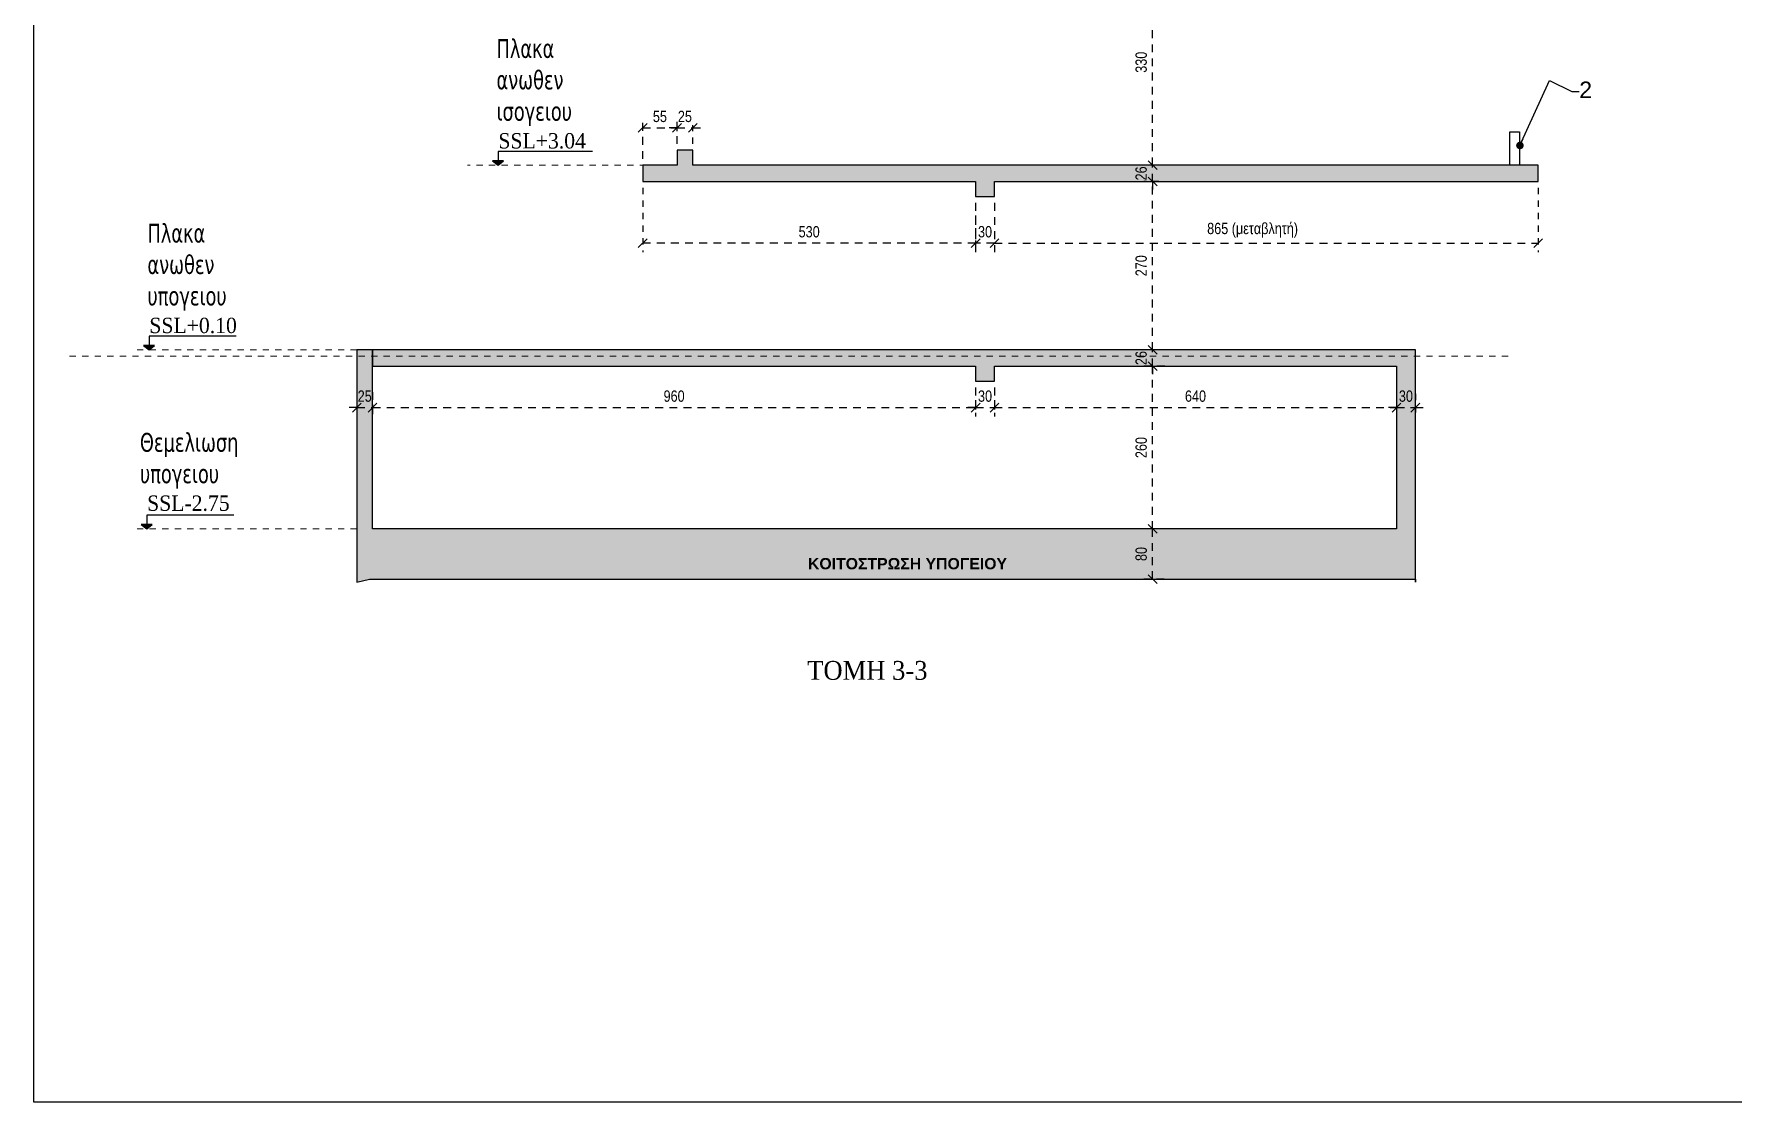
# Model space of a CAD drawing. Header units: millimetres. Extents: x -2171 to 1563, y -1758 to -1505.
# Drawn here: x 1054.43 to 1081.48, y -1630.29 to -1613.29 of the extents above; entities that cross this region are included whole.
import ezdxf
from ezdxf.enums import TextEntityAlignment as Align

# ---------------------------------------------------------------- set-up
doc = ezdxf.new("R2010")
doc.units = ezdxf.units.MM
doc.header["$PDMODE"] = 32
for name, pattern in [('DASHDOT', [25.4, 12.7, -6.35, 0, -6.35]), ('DASHED2', [0.375, 0.25, -0.125]), ('DOT', [0.025, 0, -0.025]), ('HIDDEN', [0.375, 0.25, -0.125]), ('HIDDEN2', [0.1875, 0.125, -0.0625])]:
    doc.linetypes.add(name, pattern=pattern)
doc.layers.get('Defpoints').update_dxf_attribs({"color": 6})
for name, color, linetype in [('-S-AKSONES', 50, 'DASHDOT'), ('-S_TEXT', 3, 'Continuous'), ('A-TEXT', 7, 'Continuous'), ('AM_5', 7, 'Continuous'), ('Sect_Dim', 7, 'Continuous'), ('Sect_Fill', 7, 'Continuous'), ('Sect_Line_Bold', 7, 'Continuous'), ('Sect_Texts', 7, 'Continuous'), ('STITHAIO', 94, 'Continuous')]:
    doc.layers.add(name, color=color, linetype=linetype)
doc.layers.add('A-ANNO-DIMS', color=1, linetype='Continuous', lineweight=9)
doc.styles.add('1-100', font='arial.ttf', dxfattribs={"width": 0.8})
doc.styles.add('ag', font='arial.ttf', dxfattribs={"height": 0.25})
doc.styles.add('GR-SIMPL', font='GR-SIMPL.shx', dxfattribs={"width": 0.8})
doc.styles.add('S1TmsNwRmn11_b_934_161', font='times.ttf', dxfattribs={"width": 0.933629, "height": 0.001087})
doc.styles.add('S1TmsNwRmn1813_b_934_161', font='times.ttf', dxfattribs={"width": 0.933629, "height": 0.18125})
doc.styles.get("Standard").update_dxf_attribs({"font": 'tahoma.ttf'})
doc.dimstyles.new('CHRISTOFOROS', dxfattribs={"dimscale": 0.2, "dimtxt": 0.25, "dimasz": 0.6, "dimexe": 0, "dimexo": 0, "dimgap": 0, "dimtad": 0, "dimdec": 0, "dimlfac": 100, "dimzin": 0, "dimdsep": 46, "dimtxsty": 'ag', "dimblk": 'ARCHTICK', "dimcen": 0, "dimclrd": 256, "dimclre": 256, "dimclrt": 1, "dimaunit": 1, "dimadec": 0, "dimazin": 0, "dimtfac": 1, "dimtdec": 0, "dimtofl": 0, "dimtmove": 0, "dimatfit": 3, "dimfxl": 1, "dimtolj": 1, "dimtzin": 0, "dimlwd": -1, "dimlwe": -1, "dimarcsym": 0})
doc.dimstyles.new('Copy of 1-100', dxfattribs={"dimtxt": 0.18, "dimasz": 0.14, "dimexe": 0.14, "dimexo": 0.1, "dimgap": 0.09, "dimtad": 1, "dimdec": 0, "dimlfac": 100, "dimrnd": 5, "dimzin": 5, "dimdsep": 46, "dimtxsty": '1-100', "dimblk": 'OBLIQUE', "dimcen": 0.09, "dimclrd": 1, "dimclre": 1, "dimclrt": 2, "dimadec": 0, "dimazin": 0, "dimtfac": 1, "dimtdec": 0, "dimtix": 1, "dimtmove": 2, "dimatfit": 3, "dimfxl": 5, "dimfxlon": 1, "dimtolj": 1, "dimtzin": 5, "dimarcsym": 0})

# ---------------------------------------------------------------- blocks, each defined once
blk = doc.blocks.new('_Oblique')
at = {"color": 0, "linetype": 'ByBlock', "lineweight": -2}
blk.add_line((-0.5, -0.5), (0.5, 0.5), dxfattribs=at)
blk = doc.blocks.new('*D2202')
at = {"layer": 'AM_5', "color": 1, "linetype": 'HIDDEN2', "lineweight": -2, "ltscale": 0.5, "transparency": 16777216}
blk.add_line((1072.422, -1621.169), (1072.097, -1621.169), dxfattribs=at)
at = {"layer": 'AM_5', "color": 1, "linetype": 'DASHED2', "lineweight": -2, "ltscale": 0.5, "transparency": 16777216}
blk.add_line((1072.237, -1621.969), (1072.237, -1621.169), dxfattribs=at)
at = {"layer": 'AM_5', "color": 1, "linetype": 'HIDDEN', "lineweight": -2, "ltscale": 0.5, "transparency": 16777216}
blk.add_line((1072.422, -1621.969), (1072.097, -1621.969), dxfattribs=at)
at = {"layer": 'Defpoints', "color": 0, "ltscale": 0.5, "transparency": 16777216}
for p in [(1072.237, -1621.169), (1072.522, -1621.169), (1072.522, -1621.969)]:
    blk.add_point(p, dxfattribs=at)
at = {"layer": 'AM_5', "color": 1, "lineweight": -2, "ltscale": 0.5, "transparency": 16777216, "xscale": 0.14, "yscale": 0.14, "zscale": 0.14}
for p, rotation in [((1072.237, -1621.169), 90), ((1072.237, -1621.969), 270)]:
    blk.add_blockref('_Oblique', p, dxfattribs=dict(at, rotation=rotation))
at = {"layer": 'AM_5', "color": 2, "ltscale": 0.5, "transparency": 16777216, "insert": (1072.055, -1621.569), "char_height": 0.18, "attachment_point": 5, "rotation": 90, "style": '1-100'}
blk.add_mtext('\\A1;80', dxfattribs=at)
blk = doc.blocks.new('*D1040')
at = {"layer": 'AM_5', "color": 1, "linetype": 'HIDDEN2', "lineweight": -2, "ltscale": 0.5, "transparency": 16777216}
blk.add_line((1072.43, -1618.579), (1072.097, -1618.579), dxfattribs=at)
at = {"layer": 'AM_5', "color": 1, "linetype": 'DASHED2', "lineweight": -2, "ltscale": 0.5, "transparency": 16777216}
blk.add_line((1072.237, -1621.169), (1072.237, -1618.579), dxfattribs=at)
at = {"layer": 'AM_5', "color": 1, "linetype": 'HIDDEN', "lineweight": -2, "ltscale": 0.5, "transparency": 16777216}
blk.add_line((1072.422, -1621.169), (1072.097, -1621.169), dxfattribs=at)
at = {"layer": 'Defpoints', "color": 0, "ltscale": 0.5, "transparency": 16777216}
for p in [(1072.237, -1618.579), (1072.53, -1618.579), (1072.522, -1621.169)]:
    blk.add_point(p, dxfattribs=at)
at = {"layer": 'AM_5', "color": 1, "lineweight": -2, "ltscale": 0.5, "transparency": 16777216, "xscale": 0.14, "yscale": 0.14, "zscale": 0.14}
for p, rotation in [((1072.237, -1618.579), 90), ((1072.237, -1621.169), 270)]:
    blk.add_blockref('_Oblique', p, dxfattribs=dict(at, rotation=rotation))
at = {"layer": 'AM_5', "color": 2, "ltscale": 0.5, "transparency": 16777216, "insert": (1072.055, -1619.874), "char_height": 0.18, "attachment_point": 5, "rotation": 90, "style": '1-100'}
blk.add_mtext('\\A1;260', dxfattribs=at)
blk = doc.blocks.new('*D1049')
at = {"layer": 'AM_5', "color": 1, "linetype": 'DASHED2', "lineweight": -2, "ltscale": 0.5, "transparency": 16777216}
for p, q in [((1072.237, -1618.319), (1072.237, -1618.179)), ((1072.237, -1618.579), (1072.237, -1618.319)), ((1072.237, -1618.579), (1072.237, -1618.719))]:
    blk.add_line(p, q, dxfattribs=at)
at = {"layer": 'AM_5', "color": 1, "linetype": 'HIDDEN2', "lineweight": -2, "ltscale": 0.5, "transparency": 16777216}
blk.add_line((1072.48, -1618.319), (1072.097, -1618.319), dxfattribs=at)
at = {"layer": 'AM_5', "color": 1, "linetype": 'HIDDEN', "lineweight": -2, "ltscale": 0.5, "transparency": 16777216}
blk.add_line((1072.43, -1618.579), (1072.097, -1618.579), dxfattribs=at)
at = {"layer": 'Defpoints', "color": 0, "ltscale": 0.5, "transparency": 16777216}
for p in [(1072.237, -1618.319), (1072.58, -1618.319), (1072.53, -1618.579)]:
    blk.add_point(p, dxfattribs=at)
at = {"layer": 'AM_5', "color": 1, "lineweight": -2, "ltscale": 0.5, "transparency": 16777216, "xscale": 0.14, "yscale": 0.14, "zscale": 0.14}
for p, rotation in [((1072.237, -1618.319), 270), ((1072.237, -1618.579), 90)]:
    blk.add_blockref('_Oblique', p, dxfattribs=dict(at, rotation=rotation))
at = {"layer": 'AM_5', "color": 2, "ltscale": 0.5, "transparency": 16777216, "insert": (1072.055, -1618.449), "char_height": 0.18, "attachment_point": 5, "rotation": 90, "style": '1-100'}
blk.add_mtext('\\A1;26', dxfattribs=at)
blk = doc.blocks.new('*D1050')
at = {"layer": 'AM_5', "color": 1, "linetype": 'HIDDEN2', "lineweight": -2, "ltscale": 0.5, "transparency": 16777216}
blk.add_line((1072.337, -1615.639), (1072.097, -1615.639), dxfattribs=at)
at = {"layer": 'AM_5', "color": 1, "linetype": 'DASHED2', "lineweight": -2, "ltscale": 0.5, "transparency": 16777216}
blk.add_line((1072.237, -1618.319), (1072.237, -1615.639), dxfattribs=at)
at = {"layer": 'AM_5', "color": 1, "linetype": 'HIDDEN', "lineweight": -2, "ltscale": 0.5, "transparency": 16777216}
blk.add_line((1072.48, -1618.319), (1072.097, -1618.319), dxfattribs=at)
at = {"layer": 'Defpoints', "color": 0, "ltscale": 0.5, "transparency": 16777216}
for p in [(1072.237, -1615.639), (1072.437, -1615.639), (1072.58, -1618.319)]:
    blk.add_point(p, dxfattribs=at)
at = {"layer": 'AM_5', "color": 1, "lineweight": -2, "ltscale": 0.5, "transparency": 16777216, "xscale": 0.14, "yscale": 0.14, "zscale": 0.14}
for p, rotation in [((1072.237, -1615.639), 90), ((1072.237, -1618.319), 270)]:
    blk.add_blockref('_Oblique', p, dxfattribs=dict(at, rotation=rotation))
at = {"layer": 'AM_5', "color": 2, "ltscale": 0.5, "transparency": 16777216, "insert": (1072.055, -1616.979), "char_height": 0.18, "attachment_point": 5, "rotation": 90, "style": '1-100'}
blk.add_mtext('\\A1;270', dxfattribs=at)
blk = doc.blocks.new('*D1051')
at = {"layer": 'AM_5', "color": 1, "linetype": 'DASHED2', "lineweight": -2, "ltscale": 0.5, "transparency": 16777216}
for p, q in [((1072.237, -1615.379), (1072.237, -1615.239)), ((1072.237, -1615.639), (1072.237, -1615.379)), ((1072.237, -1615.639), (1072.237, -1615.779))]:
    blk.add_line(p, q, dxfattribs=at)
at = {"layer": 'AM_5', "color": 1, "linetype": 'HIDDEN2', "lineweight": -2, "ltscale": 0.5, "transparency": 16777216}
blk.add_line((1072.337, -1615.379), (1072.097, -1615.379), dxfattribs=at)
at = {"layer": 'AM_5', "color": 1, "linetype": 'HIDDEN', "lineweight": -2, "ltscale": 0.5, "transparency": 16777216}
blk.add_line((1072.337, -1615.639), (1072.097, -1615.639), dxfattribs=at)
at = {"layer": 'Defpoints', "color": 0, "ltscale": 0.5, "transparency": 16777216}
for p in [(1072.237, -1615.379), (1072.437, -1615.379), (1072.437, -1615.639)]:
    blk.add_point(p, dxfattribs=at)
at = {"layer": 'AM_5', "color": 1, "lineweight": -2, "ltscale": 0.5, "transparency": 16777216, "xscale": 0.14, "yscale": 0.14, "zscale": 0.14}
for p, rotation in [((1072.237, -1615.379), 270), ((1072.237, -1615.639), 90)]:
    blk.add_blockref('_Oblique', p, dxfattribs=dict(at, rotation=rotation))
at = {"layer": 'AM_5', "color": 2, "ltscale": 0.5, "transparency": 16777216, "insert": (1072.055, -1615.509), "char_height": 0.18, "attachment_point": 5, "rotation": 90, "style": '1-100'}
blk.add_mtext('\\A1;26', dxfattribs=at)
blk = doc.blocks.new('*D1052')
at = {"layer": 'AM_5', "color": 1, "linetype": 'HIDDEN2', "lineweight": -2, "ltscale": 0.5, "transparency": 16777216}
blk.add_line((1072.693, -1612.099), (1072.097, -1612.099), dxfattribs=at)
at = {"layer": 'AM_5', "color": 1, "linetype": 'DASHED2', "lineweight": -2, "ltscale": 0.5, "transparency": 16777216}
blk.add_line((1072.237, -1615.379), (1072.237, -1612.099), dxfattribs=at)
at = {"layer": 'AM_5', "color": 1, "linetype": 'HIDDEN', "lineweight": -2, "ltscale": 0.5, "transparency": 16777216}
blk.add_line((1072.337, -1615.379), (1072.097, -1615.379), dxfattribs=at)
at = {"layer": 'Defpoints', "color": 0, "ltscale": 0.5, "transparency": 16777216}
for p in [(1072.237, -1612.099), (1072.793, -1612.099), (1072.437, -1615.379)]:
    blk.add_point(p, dxfattribs=at)
at = {"layer": 'AM_5', "color": 1, "lineweight": -2, "ltscale": 0.5, "transparency": 16777216, "xscale": 0.14, "yscale": 0.14, "zscale": 0.14}
for p, rotation in [((1072.237, -1612.099), 90), ((1072.237, -1615.379), 270)]:
    blk.add_blockref('_Oblique', p, dxfattribs=dict(at, rotation=rotation))
at = {"layer": 'AM_5', "color": 2, "ltscale": 0.5, "transparency": 16777216, "insert": (1072.055, -1613.739), "char_height": 0.18, "attachment_point": 5, "rotation": 90, "style": '1-100'}
blk.add_mtext('\\A1;330', dxfattribs=at)
blk = doc.blocks.new('*D1054')
at = {"layer": 'AM_5', "color": 1, "linetype": 'HIDDEN2', "lineweight": -2, "ltscale": 0.5, "transparency": 16777216}
blk.add_line((1078.375, -1615.739), (1078.375, -1616.761), dxfattribs=at)
at = {"layer": 'AM_5', "color": 1, "linetype": 'HIDDEN', "lineweight": -2, "ltscale": 0.5, "transparency": 16777216}
blk.add_line((1069.719, -1615.979), (1069.719, -1616.761), dxfattribs=at)
at = {"layer": 'AM_5', "color": 1, "linetype": 'DASHED2', "lineweight": -2, "ltscale": 0.5, "transparency": 16777216}
blk.add_line((1069.719, -1616.621), (1078.375, -1616.621), dxfattribs=at)
at = {"layer": 'Defpoints', "color": 0, "ltscale": 0.5, "transparency": 16777216}
for p in [(1078.375, -1615.639), (1069.719, -1615.879), (1078.375, -1616.621)]:
    blk.add_point(p, dxfattribs=at)
at = {"layer": 'AM_5', "color": 1, "lineweight": -2, "ltscale": 0.5, "transparency": 16777216, "xscale": 0.14, "yscale": 0.14, "zscale": 0.14, "rotation": 180}
blk.add_blockref('_Oblique', (1069.719, -1616.621), dxfattribs=at)
at = {"layer": 'AM_5', "color": 1, "lineweight": -2, "ltscale": 0.5, "transparency": 16777216, "xscale": 0.14, "yscale": 0.14, "zscale": 0.14}
blk.add_blockref('_Oblique', (1078.375, -1616.621), dxfattribs=at)
at = {"layer": 'AM_5', "color": 2, "ltscale": 0.5, "transparency": 16777216, "insert": (1073.828, -1616.413), "char_height": 0.18, "width": 2.0596, "attachment_point": 5, "style": '1-100'}
blk.add_mtext('\\A1;865 (μεταβλητή)', dxfattribs=at)
blk = doc.blocks.new('*D1055')
at = {"layer": 'AM_5', "color": 1, "linetype": 'HIDDEN2', "lineweight": -2, "ltscale": 0.5, "transparency": 16777216}
blk.add_line((1069.419, -1615.979), (1069.419, -1616.761), dxfattribs=at)
at = {"layer": 'AM_5', "color": 1, "linetype": 'HIDDEN', "lineweight": -2, "ltscale": 0.5, "transparency": 16777216}
blk.add_line((1069.719, -1615.979), (1069.719, -1616.761), dxfattribs=at)
at = {"layer": 'AM_5', "color": 1, "linetype": 'DASHED2', "lineweight": -2, "ltscale": 0.5, "transparency": 16777216}
for p, q in [((1069.419, -1616.621), (1069.279, -1616.621)), ((1069.719, -1616.621), (1069.419, -1616.621)), ((1069.719, -1616.621), (1069.859, -1616.621))]:
    blk.add_line(p, q, dxfattribs=at)
at = {"layer": 'Defpoints', "color": 0, "ltscale": 0.5, "transparency": 16777216}
for p in [(1069.419, -1615.879), (1069.719, -1615.879), (1069.419, -1616.621)]:
    blk.add_point(p, dxfattribs=at)
at = {"layer": 'AM_5', "color": 1, "lineweight": -2, "ltscale": 0.5, "transparency": 16777216, "xscale": 0.14, "yscale": 0.14, "zscale": 0.14}
blk.add_blockref('_Oblique', (1069.419, -1616.621), dxfattribs=at)
at = {"layer": 'AM_5', "color": 1, "lineweight": -2, "ltscale": 0.5, "transparency": 16777216, "xscale": 0.14, "yscale": 0.14, "zscale": 0.14, "rotation": 180}
blk.add_blockref('_Oblique', (1069.719, -1616.621), dxfattribs=at)
at = {"layer": 'AM_5', "color": 2, "ltscale": 0.5, "transparency": 16777216, "insert": (1069.569, -1616.439), "char_height": 0.18, "attachment_point": 5, "style": '1-100'}
blk.add_mtext('\\A1;30', dxfattribs=at)
blk = doc.blocks.new('*D1056')
at = {"layer": 'AM_5', "color": 1, "linetype": 'HIDDEN2', "lineweight": -2, "ltscale": 0.5, "transparency": 16777216}
blk.add_line((1064.119, -1615.739), (1064.119, -1616.761), dxfattribs=at)
at = {"layer": 'AM_5', "color": 1, "linetype": 'HIDDEN', "lineweight": -2, "ltscale": 0.5, "transparency": 16777216}
blk.add_line((1069.419, -1615.979), (1069.419, -1616.761), dxfattribs=at)
at = {"layer": 'AM_5', "color": 1, "linetype": 'DASHED2', "lineweight": -2, "ltscale": 0.5, "transparency": 16777216}
blk.add_line((1069.419, -1616.621), (1064.119, -1616.621), dxfattribs=at)
at = {"layer": 'Defpoints', "color": 0, "ltscale": 0.5, "transparency": 16777216}
for p in [(1064.119, -1615.639), (1069.419, -1615.879), (1064.119, -1616.621)]:
    blk.add_point(p, dxfattribs=at)
at = {"layer": 'AM_5', "color": 1, "lineweight": -2, "ltscale": 0.5, "transparency": 16777216, "xscale": 0.14, "yscale": 0.14, "zscale": 0.14, "rotation": 180}
blk.add_blockref('_Oblique', (1064.119, -1616.621), dxfattribs=at)
at = {"layer": 'AM_5', "color": 1, "lineweight": -2, "ltscale": 0.5, "transparency": 16777216, "xscale": 0.14, "yscale": 0.14, "zscale": 0.14}
blk.add_blockref('_Oblique', (1069.419, -1616.621), dxfattribs=at)
at = {"layer": 'AM_5', "color": 2, "ltscale": 0.5, "transparency": 16777216, "insert": (1066.769, -1616.439), "char_height": 0.18, "attachment_point": 5, "style": '1-100'}
blk.add_mtext('\\A1;530', dxfattribs=at)
blk = doc.blocks.new('*D1057')
at = {"layer": 'AM_5', "color": 1, "linetype": 'HIDDEN', "lineweight": -2, "ltscale": 0.5, "transparency": 16777216}
blk.add_line((1064.119, -1615.279), (1064.119, -1614.645), dxfattribs=at)
at = {"layer": 'AM_5', "color": 1, "linetype": 'HIDDEN2', "lineweight": -2, "ltscale": 0.5, "transparency": 16777216}
blk.add_line((1064.666, -1615.039), (1064.666, -1614.645), dxfattribs=at)
at = {"layer": 'AM_5', "color": 1, "linetype": 'DASHED2', "lineweight": -2, "ltscale": 0.5, "transparency": 16777216}
blk.add_line((1064.119, -1614.785), (1064.666, -1614.785), dxfattribs=at)
at = {"layer": 'Defpoints', "color": 0, "ltscale": 0.5, "transparency": 16777216}
for p in [(1064.666, -1614.785), (1064.666, -1615.139), (1064.119, -1615.379)]:
    blk.add_point(p, dxfattribs=at)
at = {"layer": 'AM_5', "color": 1, "lineweight": -2, "ltscale": 0.5, "transparency": 16777216, "xscale": 0.14, "yscale": 0.14, "zscale": 0.14, "rotation": 180}
blk.add_blockref('_Oblique', (1064.119, -1614.785), dxfattribs=at)
at = {"layer": 'AM_5', "color": 1, "lineweight": -2, "ltscale": 0.5, "transparency": 16777216, "xscale": 0.14, "yscale": 0.14, "zscale": 0.14}
blk.add_blockref('_Oblique', (1064.666, -1614.785), dxfattribs=at)
at = {"layer": 'AM_5', "color": 2, "ltscale": 0.5, "transparency": 16777216, "insert": (1064.393, -1614.603), "char_height": 0.18, "attachment_point": 5, "style": '1-100'}
blk.add_mtext('\\A1;55', dxfattribs=at)
blk = doc.blocks.new('*D1058')
at = {"layer": 'AM_5', "color": 1, "linetype": 'HIDDEN', "lineweight": -2, "ltscale": 0.5, "transparency": 16777216}
blk.add_line((1064.666, -1615.039), (1064.666, -1614.645), dxfattribs=at)
at = {"layer": 'AM_5', "color": 1, "linetype": 'HIDDEN2', "lineweight": -2, "ltscale": 0.5, "transparency": 16777216}
blk.add_line((1064.916, -1615.039), (1064.916, -1614.645), dxfattribs=at)
at = {"layer": 'AM_5', "color": 1, "linetype": 'DASHED2', "lineweight": -2, "ltscale": 0.5, "transparency": 16777216}
for p, q in [((1064.666, -1614.785), (1064.526, -1614.785)), ((1064.666, -1614.785), (1064.916, -1614.785)), ((1064.916, -1614.785), (1065.056, -1614.785))]:
    blk.add_line(p, q, dxfattribs=at)
at = {"layer": 'Defpoints', "color": 0, "ltscale": 0.5, "transparency": 16777216}
for p in [(1064.916, -1614.785), (1064.666, -1615.139), (1064.916, -1615.139)]:
    blk.add_point(p, dxfattribs=at)
at = {"layer": 'AM_5', "color": 1, "lineweight": -2, "ltscale": 0.5, "transparency": 16777216, "xscale": 0.14, "yscale": 0.14, "zscale": 0.14}
blk.add_blockref('_Oblique', (1064.666, -1614.785), dxfattribs=at)
at = {"layer": 'AM_5', "color": 1, "lineweight": -2, "ltscale": 0.5, "transparency": 16777216, "xscale": 0.14, "yscale": 0.14, "zscale": 0.14, "rotation": 180}
blk.add_blockref('_Oblique', (1064.916, -1614.785), dxfattribs=at)
at = {"layer": 'AM_5', "color": 2, "ltscale": 0.5, "transparency": 16777216, "insert": (1064.791, -1614.603), "char_height": 0.18, "attachment_point": 5, "style": '1-100'}
blk.add_mtext('\\A1;25', dxfattribs=at)
blk = doc.blocks.new('*D1083')
at = {"layer": 'AM_5', "color": 1, "linetype": 'HIDDEN', "lineweight": -2, "ltscale": 0.5, "transparency": 16777216}
blk.add_line((1059.569, -1618.991), (1059.569, -1619.378), dxfattribs=at)
at = {"layer": 'AM_5', "color": 1, "linetype": 'HIDDEN2', "lineweight": -2, "ltscale": 0.5, "transparency": 16777216}
blk.add_line((1059.819, -1618.991), (1059.819, -1619.378), dxfattribs=at)
at = {"layer": 'AM_5', "color": 1, "linetype": 'DASHED2', "lineweight": -2, "ltscale": 0.5, "transparency": 16777216}
for p, q in [((1059.569, -1619.238), (1059.429, -1619.238)), ((1059.569, -1619.238), (1059.819, -1619.238)), ((1059.819, -1619.238), (1059.959, -1619.238))]:
    blk.add_line(p, q, dxfattribs=at)
at = {"layer": 'Defpoints', "color": 0, "ltscale": 0.5, "transparency": 16777216}
for p in [(1059.569, -1618.891), (1059.819, -1618.891), (1059.819, -1619.238)]:
    blk.add_point(p, dxfattribs=at)
at = {"layer": 'AM_5', "color": 1, "lineweight": -2, "ltscale": 0.5, "transparency": 16777216, "xscale": 0.14, "yscale": 0.14, "zscale": 0.14}
blk.add_blockref('_Oblique', (1059.569, -1619.238), dxfattribs=at)
at = {"layer": 'AM_5', "color": 1, "lineweight": -2, "ltscale": 0.5, "transparency": 16777216, "xscale": 0.14, "yscale": 0.14, "zscale": 0.14, "rotation": 180}
blk.add_blockref('_Oblique', (1059.819, -1619.238), dxfattribs=at)
at = {"layer": 'AM_5', "color": 2, "ltscale": 0.5, "transparency": 16777216, "insert": (1059.694, -1619.056), "char_height": 0.18, "attachment_point": 5, "style": '1-100'}
blk.add_mtext('\\A1;25', dxfattribs=at)
blk = doc.blocks.new('*D1084')
at = {"layer": 'AM_5', "color": 1, "linetype": 'HIDDEN', "lineweight": -2, "ltscale": 0.5, "transparency": 16777216}
blk.add_line((1059.819, -1618.991), (1059.819, -1619.378), dxfattribs=at)
at = {"layer": 'AM_5', "color": 1, "linetype": 'HIDDEN2', "lineweight": -2, "ltscale": 0.5, "transparency": 16777216}
blk.add_line((1069.419, -1618.919), (1069.419, -1619.378), dxfattribs=at)
at = {"layer": 'AM_5', "color": 1, "linetype": 'DASHED2', "lineweight": -2, "ltscale": 0.5, "transparency": 16777216}
blk.add_line((1059.819, -1619.238), (1069.419, -1619.238), dxfattribs=at)
at = {"layer": 'Defpoints', "color": 0, "ltscale": 0.5, "transparency": 16777216}
for p in [(1059.819, -1618.891), (1069.419, -1618.819), (1069.419, -1619.238)]:
    blk.add_point(p, dxfattribs=at)
at = {"layer": 'AM_5', "color": 1, "lineweight": -2, "ltscale": 0.5, "transparency": 16777216, "xscale": 0.14, "yscale": 0.14, "zscale": 0.14, "rotation": 180}
blk.add_blockref('_Oblique', (1059.819, -1619.238), dxfattribs=at)
at = {"layer": 'AM_5', "color": 1, "lineweight": -2, "ltscale": 0.5, "transparency": 16777216, "xscale": 0.14, "yscale": 0.14, "zscale": 0.14}
blk.add_blockref('_Oblique', (1069.419, -1619.238), dxfattribs=at)
at = {"layer": 'AM_5', "color": 2, "ltscale": 0.5, "transparency": 16777216, "insert": (1064.619, -1619.056), "char_height": 0.18, "attachment_point": 5, "style": '1-100'}
blk.add_mtext('\\A1;960', dxfattribs=at)
blk = doc.blocks.new('*D1085')
at = {"layer": 'AM_5', "color": 1, "linetype": 'HIDDEN', "lineweight": -2, "ltscale": 0.5, "transparency": 16777216}
blk.add_line((1069.419, -1618.919), (1069.419, -1619.378), dxfattribs=at)
at = {"layer": 'AM_5', "color": 1, "linetype": 'HIDDEN2', "lineweight": -2, "ltscale": 0.5, "transparency": 16777216}
blk.add_line((1069.719, -1618.919), (1069.719, -1619.378), dxfattribs=at)
at = {"layer": 'AM_5', "color": 1, "linetype": 'DASHED2', "lineweight": -2, "ltscale": 0.5, "transparency": 16777216}
for p, q in [((1069.419, -1619.238), (1069.279, -1619.238)), ((1069.419, -1619.238), (1069.719, -1619.238)), ((1069.719, -1619.238), (1069.859, -1619.238))]:
    blk.add_line(p, q, dxfattribs=at)
at = {"layer": 'Defpoints', "color": 0, "ltscale": 0.5, "transparency": 16777216}
for p in [(1069.419, -1618.819), (1069.719, -1618.819), (1069.719, -1619.238)]:
    blk.add_point(p, dxfattribs=at)
at = {"layer": 'AM_5', "color": 1, "lineweight": -2, "ltscale": 0.5, "transparency": 16777216, "xscale": 0.14, "yscale": 0.14, "zscale": 0.14}
blk.add_blockref('_Oblique', (1069.419, -1619.238), dxfattribs=at)
at = {"layer": 'AM_5', "color": 1, "lineweight": -2, "ltscale": 0.5, "transparency": 16777216, "xscale": 0.14, "yscale": 0.14, "zscale": 0.14, "rotation": 180}
blk.add_blockref('_Oblique', (1069.719, -1619.238), dxfattribs=at)
at = {"layer": 'AM_5', "color": 2, "ltscale": 0.5, "transparency": 16777216, "insert": (1069.569, -1619.056), "char_height": 0.18, "attachment_point": 5, "style": '1-100'}
blk.add_mtext('\\A1;30', dxfattribs=at)
blk = doc.blocks.new('*D1086')
at = {"layer": 'AM_5', "color": 1, "linetype": 'HIDDEN', "lineweight": -2, "ltscale": 0.5, "transparency": 16777216}
blk.add_line((1069.719, -1618.919), (1069.719, -1619.378), dxfattribs=at)
at = {"layer": 'AM_5', "color": 1, "linetype": 'HIDDEN2', "lineweight": -2, "ltscale": 0.5, "transparency": 16777216}
blk.add_line((1076.119, -1618.991), (1076.119, -1619.378), dxfattribs=at)
at = {"layer": 'AM_5', "color": 1, "linetype": 'DASHED2', "lineweight": -2, "ltscale": 0.5, "transparency": 16777216}
blk.add_line((1069.719, -1619.238), (1076.119, -1619.238), dxfattribs=at)
at = {"layer": 'Defpoints', "color": 0, "ltscale": 0.5, "transparency": 16777216}
for p in [(1069.719, -1618.819), (1076.119, -1618.891), (1076.119, -1619.238)]:
    blk.add_point(p, dxfattribs=at)
at = {"layer": 'AM_5', "color": 1, "lineweight": -2, "ltscale": 0.5, "transparency": 16777216, "xscale": 0.14, "yscale": 0.14, "zscale": 0.14, "rotation": 180}
blk.add_blockref('_Oblique', (1069.719, -1619.238), dxfattribs=at)
at = {"layer": 'AM_5', "color": 1, "lineweight": -2, "ltscale": 0.5, "transparency": 16777216, "xscale": 0.14, "yscale": 0.14, "zscale": 0.14}
blk.add_blockref('_Oblique', (1076.119, -1619.238), dxfattribs=at)
at = {"layer": 'AM_5', "color": 2, "ltscale": 0.5, "transparency": 16777216, "insert": (1072.919, -1619.056), "char_height": 0.18, "attachment_point": 5, "style": '1-100'}
blk.add_mtext('\\A1;640', dxfattribs=at)
blk = doc.blocks.new('*D2201')
at = {"layer": 'AM_5', "color": 1, "linetype": 'HIDDEN', "lineweight": -2, "ltscale": 0.5, "transparency": 16777216}
blk.add_line((1076.119, -1618.991), (1076.119, -1619.378), dxfattribs=at)
at = {"layer": 'AM_5', "color": 1, "linetype": 'HIDDEN2', "lineweight": -2, "ltscale": 0.5, "transparency": 16777216}
blk.add_line((1076.419, -1619.018), (1076.419, -1619.378), dxfattribs=at)
at = {"layer": 'AM_5', "color": 1, "linetype": 'DASHED2', "lineweight": -2, "ltscale": 0.5, "transparency": 16777216}
for p, q in [((1076.119, -1619.238), (1075.979, -1619.238)), ((1076.119, -1619.238), (1076.419, -1619.238)), ((1076.419, -1619.238), (1076.559, -1619.238))]:
    blk.add_line(p, q, dxfattribs=at)
at = {"layer": 'Defpoints', "color": 0, "ltscale": 0.5, "transparency": 16777216}
for p in [(1076.119, -1618.891), (1076.419, -1618.918), (1076.419, -1619.238)]:
    blk.add_point(p, dxfattribs=at)
at = {"layer": 'AM_5', "color": 1, "lineweight": -2, "ltscale": 0.5, "transparency": 16777216, "xscale": 0.14, "yscale": 0.14, "zscale": 0.14}
blk.add_blockref('_Oblique', (1076.119, -1619.238), dxfattribs=at)
at = {"layer": 'AM_5', "color": 1, "lineweight": -2, "ltscale": 0.5, "transparency": 16777216, "xscale": 0.14, "yscale": 0.14, "zscale": 0.14, "rotation": 180}
blk.add_blockref('_Oblique', (1076.419, -1619.238), dxfattribs=at)
at = {"layer": 'AM_5', "color": 2, "ltscale": 0.5, "transparency": 16777216, "insert": (1076.269, -1619.056), "char_height": 0.18, "attachment_point": 5, "style": '1-100'}
blk.add_mtext('\\A1;30', dxfattribs=at)
blk = doc.blocks.new('_ArchTick')
at = {"color": 0, "linetype": 'ByBlock', "const_width": 0.15}
blk.add_lwpolyline([(-0.5, -0.5), (0.5, 0.5)], dxfattribs=at)

msp = doc.modelspace()

# ---------------------------------------------------------------- hatches: boundary and pattern name
at = {"layer": 'Sect_Dim'}
for points in [[(1061.9038, -1615.309), (1061.7288, -1615.309), (1061.8163, -1615.379)], [(1056.3472, -1618.249), (1056.1722, -1618.249), (1056.2597, -1618.319)], [(1056.3121, -1621.099), (1056.1371, -1621.099), (1056.2246, -1621.169)]]:
    msp.add_hatch(color=9, dxfattribs=at).paths.add_polyline_path(points)
at = {"layer": 'Sect_Fill'}
for points in [[(1069.5692, -1615.379), (1064.9165, -1615.379), (1064.9165, -1615.139), (1064.6665, -1615.139), (1064.6665, -1615.379), (1064.1192, -1615.379), (1064.1192, -1615.639), (1064.7915, -1615.639), (1069.4192, -1615.639), (1069.4192, -1615.879), (1069.7192, -1615.879), (1069.7192, -1615.639), (1078.3754, -1615.639), (1078.3754, -1615.379)], [(1069.7192, -1618.579), (1076.1192, -1618.579), (1076.1192, -1621.169), (1059.8192, -1621.169), (1059.8192, -1618.319), (1059.5692, -1618.319), (1059.5692, -1621.169), (1059.5692, -1622.019), (1059.7692, -1621.969), (1076.4192, -1621.969), (1076.4192, -1622.019), (1076.4192, -1618.319), (1059.8192, -1618.319), (1059.8192, -1618.579), (1069.4192, -1618.579), (1069.4192, -1618.819), (1069.7192, -1618.819)]]:
    msp.add_hatch(color=253, dxfattribs=at).paths.add_polyline_path(points)

# ---------------------------------------------------------------- linework, layer by layer
at = {"layer": '-S_TEXT', "ltscale": 5}
msp.add_lwpolyline([(1054.4286, -1590.2497), (1112.5761, -1590.2497), (1112.5761, -1630.2944), (1054.4286, -1630.2944)], close=True, dxfattribs=at)
at = {"layer": 'A-ANNO-DIMS', "color": 94, "linetype": 'DOT', "ltscale": 1.5}
for p, q in [((1064.1714, -1615.379), (1061.3283, -1615.379)), ((1077.8947, -1618.419), (1054.9967, -1618.419)), ((1059.5692, -1618.319), (1056.0302, -1618.319)), ((1059.5692, -1621.169), (1056.0302, -1621.169))]:
    msp.add_line(p, q, dxfattribs=at)
at = {"layer": 'Sect_Dim', "color": 7}
for points in [[(1063.3212, -1615.159), (1061.8163, -1615.159)], [(1061.8163, -1615.159), (1061.8163, -1615.309)], [(1057.6455, -1618.099), (1056.2597, -1618.099)], [(1056.2597, -1618.099), (1056.2597, -1618.249)], [(1057.6105, -1620.949), (1056.2246, -1620.949)], [(1056.2246, -1620.949), (1056.2246, -1621.099)]]:
    msp.add_lwpolyline(points, dxfattribs=at)
for points in [[(1061.9038, -1615.309), (1061.7288, -1615.309), (1061.8163, -1615.379)], [(1056.3472, -1618.249), (1056.1722, -1618.249), (1056.2597, -1618.319)], [(1056.3121, -1621.099), (1056.1371, -1621.099), (1056.2246, -1621.169)]]:
    msp.add_lwpolyline(points, close=True, dxfattribs=at)
at = {"layer": 'Sect_Line_Bold', "color": 94}
for points in [[(1069.5692, -1615.379), (1064.9165, -1615.379), (1064.9165, -1615.139), (1064.6665, -1615.139), (1064.6665, -1615.379), (1064.1192, -1615.379), (1064.1192, -1615.639), (1064.7915, -1615.639), (1069.4192, -1615.639), (1069.4192, -1615.879), (1069.7192, -1615.879), (1069.7192, -1615.639), (1078.3754, -1615.639), (1078.3754, -1615.379)], [(1069.7192, -1618.579), (1076.1192, -1618.579), (1076.1192, -1621.169), (1059.8192, -1621.169), (1059.8192, -1618.319), (1059.5692, -1618.319), (1059.5692, -1621.169), (1059.5692, -1622.019), (1059.7692, -1621.969), (1076.4192, -1621.969), (1076.4192, -1622.019), (1076.4192, -1622.019), (1076.4192, -1618.319), (1076.4192, -1618.319), (1076.4192, -1618.319), (1076.4192, -1618.319), (1076.4192, -1618.319), (1076.4192, -1618.319), (1076.4192, -1618.319), (1076.4192, -1618.319), (1076.4192, -1618.319), (1059.8192, -1618.319), (1059.8192, -1618.579), (1069.4192, -1618.579), (1069.4192, -1618.819), (1069.7192, -1618.819)]]:
    msp.add_lwpolyline(points, close=True, dxfattribs=at)
at = {"layer": 'STITHAIO', "ltscale": 0.5}
msp.add_lwpolyline([(1077.9254, -1614.849), (1078.0754, -1614.849), (1078.0754, -1615.379), (1077.9254, -1615.379)], close=True, dxfattribs=at)

# ---------------------------------------------------------------- texts
at = {"layer": '-S-AKSONES', "color": 3, "linetype": 'Continuous', "insert": (1079.0285, -1614.0466), "char_height": 0.2625, "width": 0.416093, "attachment_point": 1, "style": 'ag'}
msp.add_mtext('2', dxfattribs=at)
at = {"layer": '-S_TEXT', "insert": (1069.919, -1621.6327), "char_height": 0.18, "attachment_point": 3}
msp.add_mtext_dynamic_manual_height_columns('\\A1;{\\fArial|b1|i0|c161|p34;ΚΟΙΤΟΣΤΡΩΣΗ\\fArial|b1|i0|c0|p34; \\fArial|b1|i0|c161|p34;ΥΠΟΓΕΙΟΥ}', width=4.2167, gutter_width=1.2, heights=[0.4199], dxfattribs=at)
at = {"layer": 'A-TEXT', "color": 3, "char_height": 0.3, "width": 1.143602, "attachment_point": 7, "style": 'GR-SIMPL'}
for s, insert in [('{\\fTahoma|b0|i0|c161|p34;Πλακα ανωθεν ισογειου}', (1061.7918, -1614.7556)), ('{\\fTahoma|b0|i0|c161|p34;Πλακα ανωθεν υπογειου}', (1056.2352, -1617.6956)), ('{\\fTahoma|b0|i0|c161|p34;Θεμελιωση\\fTahoma|b0|i0|c0|p34; \\fTahoma|b0|i0|c161|p34;υπογειου}', (1056.1152, -1620.5265))]:
    msp.add_mtext(s, dxfattribs=dict(at, insert=insert))
at = {"layer": 'Sect_Dim', "color": 7, "style": 'S1TmsNwRmn11_b_934_161', "width": 0.933629}
for s, p in [('SSL+3.04', (1061.8218, -1614.9896)), ('SSL+0.10', (1056.2651, -1617.9296)), ('SSL-2.75', (1056.2301, -1620.7596))]:
    msp.add_text(s, height=0.24469, dxfattribs=at).set_placement(p, align=Align.MIDDLE_LEFT)
at = {"layer": 'Sect_Texts', "color": 7, "insert": (1066.7378, -1623.2716), "char_height": 0.3, "width": 3.708404, "attachment_point": 1, "style": 'S1TmsNwRmn1813_b_934_161'}
msp.add_mtext('ΤΟΜΗ 3-3', dxfattribs=at)

# ---------------------------------------------------------------- dimensions: what is measured, and where the dimension line sits
at = {"layer": 'AM_5', "ltscale": 0.5}
for base, p1, p2, picture, middle in [((1072.2371, -1612.099), (1072.437, -1615.379), (1072.793, -1612.099), '*D1052', (1072.0551, -1613.739)), ((1072.2371, -1615.639), (1072.5796, -1618.319), (1072.437, -1615.639), '*D1050', (1072.0552, -1616.979)), ((1072.2371, -1618.579), (1072.5217, -1621.169), (1072.5295, -1618.579), '*D1040', (1072.0552, -1619.874)), ((1072.2371, -1621.169), (1072.5217, -1621.969), (1072.5217, -1621.169), '*D2202', (1072.0552, -1621.569))]:
    dim = msp.add_linear_dim(base=base, p1=p1, p2=p2, angle=90, dimstyle='Copy of 1-100', dxfattribs=at)
    dim.commit()
    dim.dimension.update_dxf_attribs({"geometry": picture, "text_midpoint": middle})
at = {"layer": 'AM_5', "color": 1, "ltscale": 0.5}
for base, p1, p2, picture, middle in [((1064.6665, -1614.7849), (1064.1192, -1615.379), (1064.6665, -1615.139), '*D1057', (1064.3929, -1614.6034)), ((1064.9165, -1614.7849), (1064.6665, -1615.139), (1064.9165, -1615.139), '*D1058', (1064.7915, -1614.603)), ((1064.1192, -1616.6209), (1069.4192, -1615.879), (1064.1192, -1615.639), '*D1056', (1066.7692, -1616.4389)), ((1069.4192, -1616.6209), (1069.7192, -1615.879), (1069.4192, -1615.879), '*D1055', (1069.5692, -1616.4389)), ((1059.8192, -1619.2378), (1059.5692, -1618.8907), (1059.8192, -1618.8907), '*D1083', (1059.6942, -1619.0559)), ((1069.4192, -1619.2378), (1059.8192, -1618.8907), (1069.4192, -1618.819), '*D1084', (1064.6192, -1619.0559)), ((1069.7192, -1619.2378), (1069.4192, -1618.819), (1069.7192, -1618.819), '*D1085', (1069.5692, -1619.0559)), ((1076.1192, -1619.2378), (1069.7192, -1618.819), (1076.1192, -1618.8907), '*D1086', (1072.9192, -1619.0559)), ((1076.4192, -1619.2378), (1076.1192, -1618.8907), (1076.4192, -1618.9185), '*D2201', (1076.2692, -1619.0559))]:
    dim = msp.add_linear_dim(base=base, p1=p1, p2=p2, dimstyle='Copy of 1-100', dxfattribs=at)
    dim.commit()
    dim.dimension.update_dxf_attribs({"geometry": picture, "text_midpoint": middle})
at = {"layer": 'AM_5', "ltscale": 0.5}
for base, p1, p2, picture, middle in [((1072.2371, -1615.379), (1072.437, -1615.639), (1072.437, -1615.379), '*D1051', (1072.0552, -1615.509)), ((1072.2371, -1618.319), (1072.5295, -1618.579), (1072.5796, -1618.319), '*D1049', (1072.0552, -1618.449))]:
    dim = msp.add_linear_dim(base=base, p1=p1, p2=p2, angle=90, dimstyle='Copy of 1-100', override={"dimrnd": 0.1}, dxfattribs=at)
    dim.commit()
    dim.dimension.update_dxf_attribs({"geometry": picture, "text_midpoint": middle})
at = {"layer": 'AM_5', "color": 1, "ltscale": 0.5}
dim = msp.add_linear_dim(base=(1078.3754, -1616.6209), p1=(1069.7192, -1615.879), p2=(1078.3754, -1615.639), text='<> (μεταβλητή)', dimstyle='Copy of 1-100', dxfattribs=at)
dim.commit()
dim.dimension.update_dxf_attribs({"geometry": '*D1054', "text_midpoint": (1073.8282, -1616.4129), "dimtype": 128})

# ---------------------------------------------------------------- leaders
at = {"layer": '-S-AKSONES', "color": 1, "linetype": 'Continuous', "annotation_type": 0, "has_hookline": 1, "hookline_direction": 0, "text_width": 0.1739}
msp.add_leader([(1078.0838, -1615.0646), (1078.5537, -1614.0282), (1078.9085, -1614.2023), (1079.0285, -1614.2023)], dimstyle='CHRISTOFOROS', override={"dimgap": 0, "dimtad": 0, "dimclrd": 1, "dimldrblk": 'Dot', "dimfxl": 0.1, "dimfxlon": 1, "dimarcsym": 1}, dxfattribs=at)

doc.saveas('drawing.dxf')
